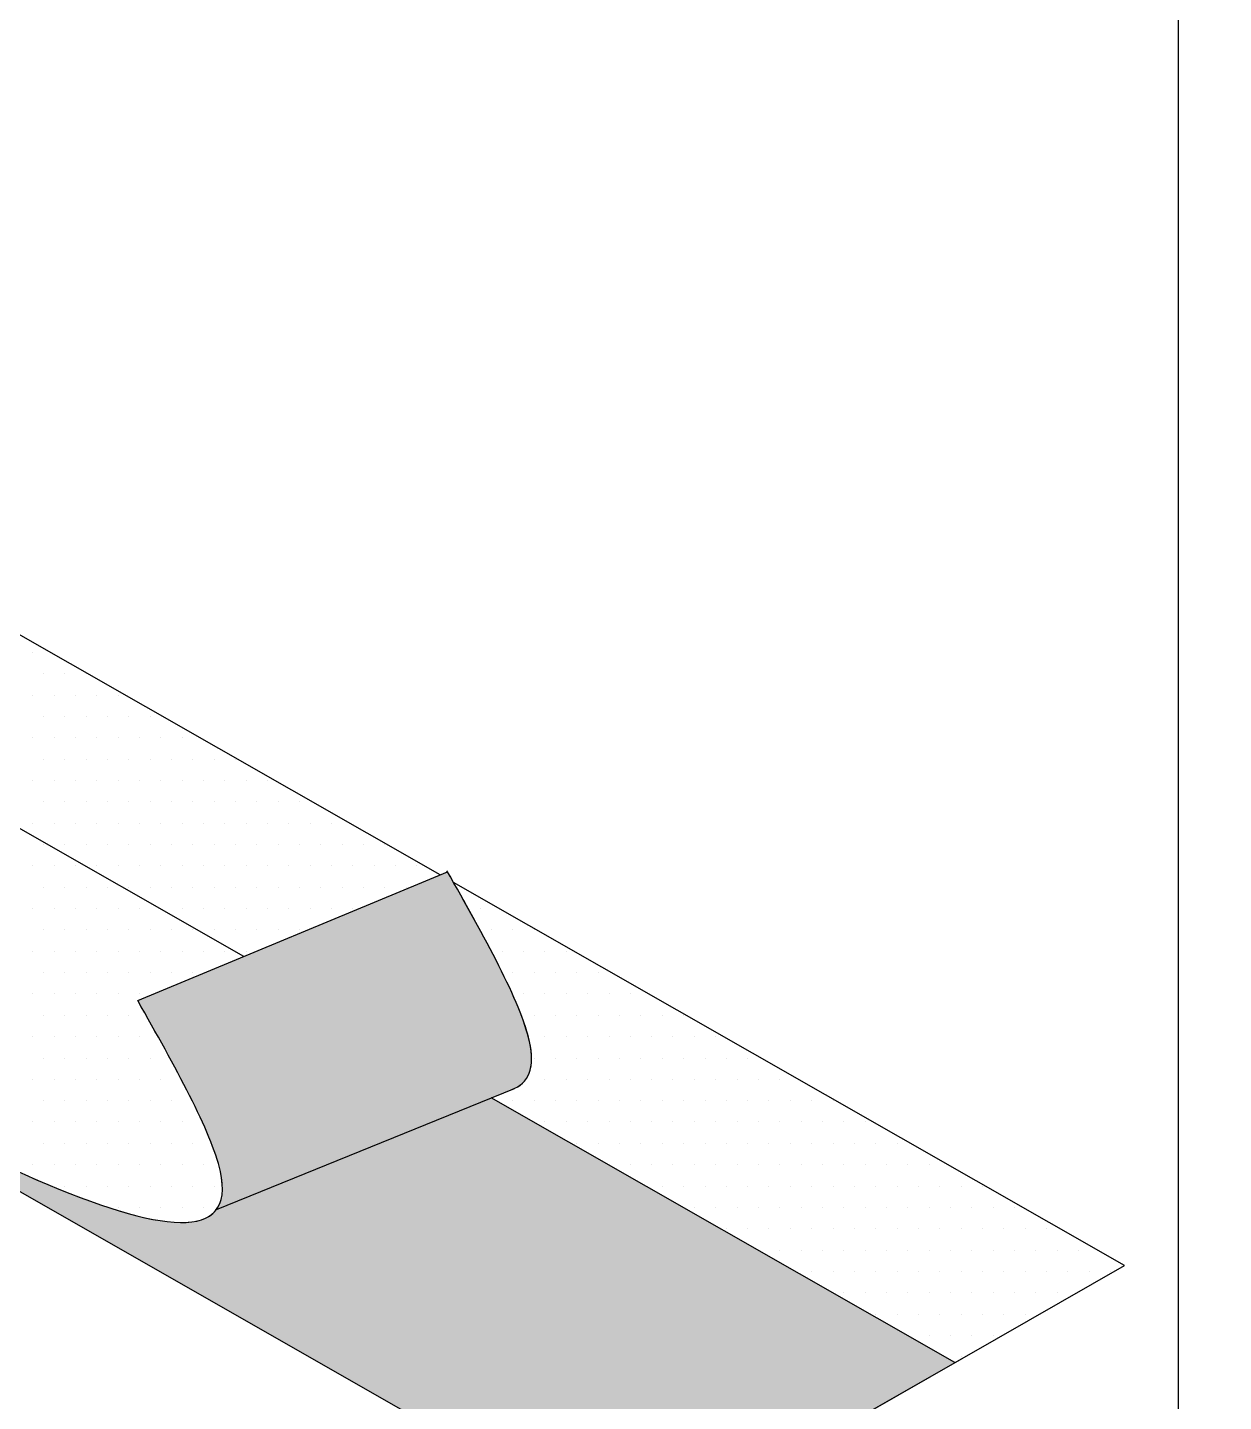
# Model space of a CAD drawing. Header units: inches. Extents: x -26 to 76, y -16 to 22.
# Drawn here: x 1.279 to 2.331, y 10.006 to 11.213 of the extents above; entities that cross this region are included whole.
import ezdxf

# ---------------------------------------------------------------- set-up
doc = ezdxf.new("R2010")
doc.units = ezdxf.units.IN
doc.header["$MEASUREMENT"] = 0
for name, color, linetype, lineweight in [('.ATI-HATCH', 7, 'Continuous', 0), ('G-ANNO-TTLB', 7, 'Continuous', 0), ('TYVEK', 7, 'Continuous', 0)]:
    doc.layers.add(name, color=color, linetype=linetype, lineweight=lineweight)

# ---------------------------------------------------------------- blocks, each defined once
blk = doc.blocks.new('Block_338')
at = {"layer": '.ATI-HATCH'}
for points, knots in [([(0.3765, 11.1915), (0.3765, 11.1915), (0.227, 11.1065), (0.227, 11.1065), (0.227, 11.1065), (1.4696, 10.3969), (1.4696, 10.3969), (1.4696, 10.3969), (1.6422, 10.4687), (1.6422, 10.4687), (1.6422, 10.4687), (0.3765, 11.1915), (0.3765, 11.1915)], [0, 0, 0, 0, 1, 1, 1, 2, 2, 2, 3, 3, 3, 4, 4, 4, 4]), ([(0.227, 11.1065), (0.227, 11.1065), (0.0649, 11.0142), (0.0649, 11.0142), (0.0649, 11.0142), (-0.0518, 10.9467), (-0.0518, 10.9467), (-0.0518, 10.9467), (0.8818, 10.4136), (0.8818, 10.4136), (1.1439, 10.2671), (1.406, 10.1205), (1.4456, 10.1748), (1.4509, 10.1821), (1.4522, 10.193), (1.449, 10.2081), (1.4413, 10.2432), (1.4089, 10.3007), (1.3764, 10.3582), (1.3764, 10.3582), (1.4696, 10.3969), (1.4696, 10.3969), (1.4696, 10.3969), (0.227, 11.1065), (0.227, 11.1065)], [0, 0, 0, 0, 1, 1, 1, 2, 2, 2, 3, 3, 3, 4, 4, 4, 5, 5, 5, 6, 6, 6, 7, 7, 7, 8, 8, 8, 8]), ([(1.654, 10.462), (1.6845, 10.408), (1.7136, 10.3552), (1.7207, 10.3222), (1.7255, 10.3001), (1.7205, 10.2869), (1.7074, 10.281), (1.7067, 10.2807), (1.706, 10.2804), (1.7052, 10.2801), (1.7052, 10.2801), (1.6871, 10.2727), (1.6871, 10.2727), (1.6871, 10.2727), (2.0945, 10.0401), (2.0945, 10.0401), (2.0945, 10.0401), (2.2437, 10.1253), (2.2437, 10.1253), (2.2437, 10.1253), (1.654, 10.462), (1.654, 10.462)], [0, 0, 0, 0, 1, 1, 1, 2, 2, 2, 3, 3, 3, 4, 4, 4, 5, 5, 5, 6, 6, 6, 7, 7, 7, 7])]:
    blk.add_open_spline(points, degree=3, knots=knots, dxfattribs=at)
at = {"layer": '.ATI-HATCH', "color": 8, "lineweight": 0, "true_color": 0x808080}
for points in [[(1.2842, 10.6642), (1.2842, 10.6642), (1.2842, 10.6642), (1.2842, 10.6642)], [(1.2935, 10.6454), (1.2935, 10.6454), (1.2935, 10.6454), (1.2935, 10.6454)], [(1.3123, 10.6454), (1.3123, 10.6454), (1.3123, 10.6454), (1.3123, 10.6454)], [(1.3311, 10.6454), (1.3311, 10.6454), (1.3311, 10.6454), (1.3311, 10.6454)], [(1.2842, 10.6267), (1.2842, 10.6267), (1.2842, 10.6267), (1.2842, 10.6267)], [(1.3029, 10.6267), (1.3029, 10.6267), (1.3029, 10.6267), (1.3029, 10.6267)], [(1.3217, 10.6267), (1.3217, 10.6267), (1.3217, 10.6267), (1.3217, 10.6267)], [(1.3404, 10.6267), (1.3404, 10.6267), (1.3404, 10.6267), (1.3404, 10.6267)], [(1.3592, 10.6267), (1.3592, 10.6267), (1.3592, 10.6267), (1.3592, 10.6267)], [(1.2935, 10.6079), (1.2935, 10.6079), (1.2935, 10.6079), (1.2935, 10.6079)], [(1.3123, 10.6079), (1.3123, 10.6079), (1.3123, 10.6079), (1.3123, 10.6079)], [(1.3311, 10.6079), (1.3311, 10.6079), (1.3311, 10.6079), (1.3311, 10.6079)], [(1.3498, 10.6079), (1.3498, 10.6079), (1.3498, 10.6079), (1.3498, 10.6079)], [(1.3686, 10.6079), (1.3686, 10.6079), (1.3686, 10.6079), (1.3686, 10.6079)], [(1.3873, 10.6079), (1.3873, 10.6079), (1.3873, 10.6079), (1.3873, 10.6079)], [(1.2842, 10.5892), (1.2842, 10.5892), (1.2842, 10.5892), (1.2842, 10.5892)], [(1.3029, 10.5892), (1.3029, 10.5892), (1.3029, 10.5892), (1.3029, 10.5892)], [(1.3217, 10.5892), (1.3217, 10.5892), (1.3217, 10.5892), (1.3217, 10.5892)], [(1.3404, 10.5892), (1.3404, 10.5892), (1.3404, 10.5892), (1.3404, 10.5892)], [(1.3592, 10.5892), (1.3592, 10.5892), (1.3592, 10.5892), (1.3592, 10.5892)], [(1.3779, 10.5892), (1.3779, 10.5892), (1.3779, 10.5892), (1.3779, 10.5892)], [(1.3967, 10.5892), (1.3967, 10.5892), (1.3967, 10.5892), (1.3967, 10.5892)], [(1.4155, 10.5892), (1.4155, 10.5892), (1.4155, 10.5892), (1.4155, 10.5892)], [(1.2935, 10.5704), (1.2935, 10.5704), (1.2935, 10.5704), (1.2935, 10.5704)], [(1.3123, 10.5704), (1.3123, 10.5704), (1.3123, 10.5704), (1.3123, 10.5704)], [(1.3311, 10.5704), (1.3311, 10.5704), (1.3311, 10.5704), (1.3311, 10.5704)], [(1.3498, 10.5704), (1.3498, 10.5704), (1.3498, 10.5704), (1.3498, 10.5704)], [(1.3686, 10.5704), (1.3686, 10.5704), (1.3686, 10.5704), (1.3686, 10.5704)], [(1.3873, 10.5704), (1.3873, 10.5704), (1.3873, 10.5704), (1.3873, 10.5704)], [(1.4061, 10.5704), (1.4061, 10.5704), (1.4061, 10.5704), (1.4061, 10.5704)], [(1.4248, 10.5704), (1.4248, 10.5704), (1.4248, 10.5704), (1.4248, 10.5704)], [(1.4436, 10.5704), (1.4436, 10.5704), (1.4436, 10.5704), (1.4436, 10.5704)], [(1.4623, 10.5704), (1.4623, 10.5704), (1.4623, 10.5704), (1.4623, 10.5704)], [(1.2842, 10.5517), (1.2842, 10.5517), (1.2842, 10.5517), (1.2842, 10.5517)], [(1.3029, 10.5517), (1.3029, 10.5517), (1.3029, 10.5517), (1.3029, 10.5517)], [(1.3217, 10.5517), (1.3217, 10.5517), (1.3217, 10.5517), (1.3217, 10.5517)], [(1.3404, 10.5517), (1.3404, 10.5517), (1.3404, 10.5517), (1.3404, 10.5517)], [(1.3592, 10.5517), (1.3592, 10.5517), (1.3592, 10.5517), (1.3592, 10.5517)], [(1.3779, 10.5517), (1.3779, 10.5517), (1.3779, 10.5517), (1.3779, 10.5517)], [(1.3967, 10.5517), (1.3967, 10.5517), (1.3967, 10.5517), (1.3967, 10.5517)], [(1.4155, 10.5517), (1.4155, 10.5517), (1.4155, 10.5517), (1.4155, 10.5517)], [(1.4342, 10.5517), (1.4342, 10.5517), (1.4342, 10.5517), (1.4342, 10.5517)], [(1.453, 10.5517), (1.453, 10.5517), (1.453, 10.5517), (1.453, 10.5517)], [(1.4717, 10.5517), (1.4717, 10.5517), (1.4717, 10.5517), (1.4717, 10.5517)], [(1.4905, 10.5517), (1.4905, 10.5517), (1.4905, 10.5517), (1.4905, 10.5517)], [(1.2935, 10.5329), (1.2935, 10.5329), (1.2935, 10.5329), (1.2935, 10.5329)], [(1.3123, 10.5329), (1.3123, 10.5329), (1.3123, 10.5329), (1.3123, 10.5329)], [(1.3311, 10.5329), (1.3311, 10.5329), (1.3311, 10.5329), (1.3311, 10.5329)], [(1.3498, 10.5329), (1.3498, 10.5329), (1.3498, 10.5329), (1.3498, 10.5329)], [(1.3686, 10.5329), (1.3686, 10.5329), (1.3686, 10.5329), (1.3686, 10.5329)], [(1.3873, 10.5329), (1.3873, 10.5329), (1.3873, 10.5329), (1.3873, 10.5329)], [(1.4061, 10.5329), (1.4061, 10.5329), (1.4061, 10.5329), (1.4061, 10.5329)], [(1.4248, 10.5329), (1.4248, 10.5329), (1.4248, 10.5329), (1.4248, 10.5329)], [(1.4436, 10.5329), (1.4436, 10.5329), (1.4436, 10.5329), (1.4436, 10.5329)], [(1.4623, 10.5329), (1.4623, 10.5329), (1.4623, 10.5329), (1.4623, 10.5329)], [(1.4811, 10.5329), (1.4811, 10.5329), (1.4811, 10.5329), (1.4811, 10.5329)], [(1.4999, 10.5329), (1.4999, 10.5329), (1.4999, 10.5329), (1.4999, 10.5329)], [(1.5186, 10.5329), (1.5186, 10.5329), (1.5186, 10.5329), (1.5186, 10.5329)], [(1.2842, 10.5142), (1.2842, 10.5142), (1.2842, 10.5142), (1.2842, 10.5142)], [(1.3029, 10.5142), (1.3029, 10.5142), (1.3029, 10.5142), (1.3029, 10.5142)], [(1.3217, 10.5142), (1.3217, 10.5142), (1.3217, 10.5142), (1.3217, 10.5142)], [(1.3404, 10.5142), (1.3404, 10.5142), (1.3404, 10.5142), (1.3404, 10.5142)], [(1.3592, 10.5142), (1.3592, 10.5142), (1.3592, 10.5142), (1.3592, 10.5142)], [(1.3779, 10.5142), (1.3779, 10.5142), (1.3779, 10.5142), (1.3779, 10.5142)], [(1.3967, 10.5142), (1.3967, 10.5142), (1.3967, 10.5142), (1.3967, 10.5142)], [(1.4155, 10.5142), (1.4155, 10.5142), (1.4155, 10.5142), (1.4155, 10.5142)], [(1.4342, 10.5142), (1.4342, 10.5142), (1.4342, 10.5142), (1.4342, 10.5142)], [(1.453, 10.5142), (1.453, 10.5142), (1.453, 10.5142), (1.453, 10.5142)], [(1.4717, 10.5142), (1.4717, 10.5142), (1.4717, 10.5142), (1.4717, 10.5142)], [(1.4905, 10.5142), (1.4905, 10.5142), (1.4905, 10.5142), (1.4905, 10.5142)], [(1.5092, 10.5142), (1.5092, 10.5142), (1.5092, 10.5142), (1.5092, 10.5142)], [(1.528, 10.5142), (1.528, 10.5142), (1.528, 10.5142), (1.528, 10.5142)], [(1.5467, 10.5142), (1.5467, 10.5142), (1.5467, 10.5142), (1.5467, 10.5142)], [(1.2935, 10.4954), (1.2935, 10.4954), (1.2935, 10.4954), (1.2935, 10.4954)], [(1.3123, 10.4954), (1.3123, 10.4954), (1.3123, 10.4954), (1.3123, 10.4954)], [(1.3311, 10.4954), (1.3311, 10.4954), (1.3311, 10.4954), (1.3311, 10.4954)], [(1.3498, 10.4954), (1.3498, 10.4954), (1.3498, 10.4954), (1.3498, 10.4954)], [(1.3686, 10.4954), (1.3686, 10.4954), (1.3686, 10.4954), (1.3686, 10.4954)], [(1.3873, 10.4954), (1.3873, 10.4954), (1.3873, 10.4954), (1.3873, 10.4954)], [(1.4061, 10.4954), (1.4061, 10.4954), (1.4061, 10.4954), (1.4061, 10.4954)], [(1.4248, 10.4954), (1.4248, 10.4954), (1.4248, 10.4954), (1.4248, 10.4954)], [(1.4436, 10.4954), (1.4436, 10.4954), (1.4436, 10.4954), (1.4436, 10.4954)], [(1.4623, 10.4954), (1.4623, 10.4954), (1.4623, 10.4954), (1.4623, 10.4954)], [(1.4811, 10.4954), (1.4811, 10.4954), (1.4811, 10.4954), (1.4811, 10.4954)], [(1.4999, 10.4954), (1.4999, 10.4954), (1.4999, 10.4954), (1.4999, 10.4954)], [(1.5186, 10.4954), (1.5186, 10.4954), (1.5186, 10.4954), (1.5186, 10.4954)], [(1.5374, 10.4954), (1.5374, 10.4954), (1.5374, 10.4954), (1.5374, 10.4954)], [(1.5561, 10.4954), (1.5561, 10.4954), (1.5561, 10.4954), (1.5561, 10.4954)], [(1.5749, 10.4954), (1.5749, 10.4954), (1.5749, 10.4954), (1.5749, 10.4954)], [(1.5936, 10.4954), (1.5936, 10.4954), (1.5936, 10.4954), (1.5936, 10.4954)], [(1.2842, 10.4766), (1.2842, 10.4766), (1.2842, 10.4766), (1.2842, 10.4766)], [(1.3029, 10.4766), (1.3029, 10.4766), (1.3029, 10.4766), (1.3029, 10.4766)], [(1.3217, 10.4766), (1.3217, 10.4766), (1.3217, 10.4766), (1.3217, 10.4766)], [(1.3404, 10.4766), (1.3404, 10.4766), (1.3404, 10.4766), (1.3404, 10.4766)], [(1.3592, 10.4766), (1.3592, 10.4766), (1.3592, 10.4766), (1.3592, 10.4766)], [(1.3779, 10.4766), (1.3779, 10.4766), (1.3779, 10.4766), (1.3779, 10.4766)], [(1.3967, 10.4766), (1.3967, 10.4766), (1.3967, 10.4766), (1.3967, 10.4766)], [(1.4155, 10.4766), (1.4155, 10.4766), (1.4155, 10.4766), (1.4155, 10.4766)], [(1.4342, 10.4766), (1.4342, 10.4766), (1.4342, 10.4766), (1.4342, 10.4766)], [(1.453, 10.4766), (1.453, 10.4766), (1.453, 10.4766), (1.453, 10.4766)], [(1.4717, 10.4766), (1.4717, 10.4766), (1.4717, 10.4766), (1.4717, 10.4766)], [(1.4905, 10.4766), (1.4905, 10.4766), (1.4905, 10.4766), (1.4905, 10.4766)], [(1.5092, 10.4766), (1.5092, 10.4766), (1.5092, 10.4766), (1.5092, 10.4766)], [(1.528, 10.4766), (1.528, 10.4766), (1.528, 10.4766), (1.528, 10.4766)], [(1.5467, 10.4766), (1.5467, 10.4766), (1.5467, 10.4766), (1.5467, 10.4766)], [(1.5655, 10.4766), (1.5655, 10.4766), (1.5655, 10.4766), (1.5655, 10.4766)], [(1.5843, 10.4766), (1.5843, 10.4766), (1.5843, 10.4766), (1.5843, 10.4766)], [(1.603, 10.4766), (1.603, 10.4766), (1.603, 10.4766), (1.603, 10.4766)], [(1.6218, 10.4766), (1.6218, 10.4766), (1.6218, 10.4766), (1.6218, 10.4766)], [(1.2935, 10.4579), (1.2935, 10.4579), (1.2935, 10.4579), (1.2935, 10.4579)], [(1.3123, 10.4579), (1.3123, 10.4579), (1.3123, 10.4579), (1.3123, 10.4579)], [(1.3311, 10.4579), (1.3311, 10.4579), (1.3311, 10.4579), (1.3311, 10.4579)], [(1.3498, 10.4579), (1.3498, 10.4579), (1.3498, 10.4579), (1.3498, 10.4579)], [(1.3686, 10.4579), (1.3686, 10.4579), (1.3686, 10.4579), (1.3686, 10.4579)], [(1.3873, 10.4579), (1.3873, 10.4579), (1.3873, 10.4579), (1.3873, 10.4579)], [(1.4061, 10.4579), (1.4061, 10.4579), (1.4061, 10.4579), (1.4061, 10.4579)], [(1.4248, 10.4579), (1.4248, 10.4579), (1.4248, 10.4579), (1.4248, 10.4579)], [(1.4436, 10.4579), (1.4436, 10.4579), (1.4436, 10.4579), (1.4436, 10.4579)], [(1.4623, 10.4579), (1.4623, 10.4579), (1.4623, 10.4579), (1.4623, 10.4579)], [(1.4811, 10.4579), (1.4811, 10.4579), (1.4811, 10.4579), (1.4811, 10.4579)], [(1.4999, 10.4579), (1.4999, 10.4579), (1.4999, 10.4579), (1.4999, 10.4579)], [(1.5186, 10.4579), (1.5186, 10.4579), (1.5186, 10.4579), (1.5186, 10.4579)], [(1.5374, 10.4579), (1.5374, 10.4579), (1.5374, 10.4579), (1.5374, 10.4579)], [(1.5561, 10.4579), (1.5561, 10.4579), (1.5561, 10.4579), (1.5561, 10.4579)], [(1.5749, 10.4579), (1.5749, 10.4579), (1.5749, 10.4579), (1.5749, 10.4579)], [(1.5936, 10.4579), (1.5936, 10.4579), (1.5936, 10.4579), (1.5936, 10.4579)], [(1.6124, 10.4579), (1.6124, 10.4579), (1.6124, 10.4579), (1.6124, 10.4579)], [(1.2842, 10.4391), (1.2842, 10.4391), (1.2842, 10.4391), (1.2842, 10.4391)], [(1.3029, 10.4391), (1.3029, 10.4391), (1.3029, 10.4391), (1.3029, 10.4391)], [(1.3217, 10.4391), (1.3217, 10.4391), (1.3217, 10.4391), (1.3217, 10.4391)], [(1.3404, 10.4391), (1.3404, 10.4391), (1.3404, 10.4391), (1.3404, 10.4391)], [(1.3592, 10.4391), (1.3592, 10.4391), (1.3592, 10.4391), (1.3592, 10.4391)], [(1.3779, 10.4391), (1.3779, 10.4391), (1.3779, 10.4391), (1.3779, 10.4391)], [(1.3967, 10.4391), (1.3967, 10.4391), (1.3967, 10.4391), (1.3967, 10.4391)], [(1.4155, 10.4391), (1.4155, 10.4391), (1.4155, 10.4391), (1.4155, 10.4391)], [(1.4342, 10.4391), (1.4342, 10.4391), (1.4342, 10.4391), (1.4342, 10.4391)], [(1.453, 10.4391), (1.453, 10.4391), (1.453, 10.4391), (1.453, 10.4391)], [(1.4717, 10.4391), (1.4717, 10.4391), (1.4717, 10.4391), (1.4717, 10.4391)], [(1.4905, 10.4391), (1.4905, 10.4391), (1.4905, 10.4391), (1.4905, 10.4391)], [(1.5092, 10.4391), (1.5092, 10.4391), (1.5092, 10.4391), (1.5092, 10.4391)], [(1.528, 10.4391), (1.528, 10.4391), (1.528, 10.4391), (1.528, 10.4391)], [(1.5467, 10.4391), (1.5467, 10.4391), (1.5467, 10.4391), (1.5467, 10.4391)], [(1.5655, 10.4391), (1.5655, 10.4391), (1.5655, 10.4391), (1.5655, 10.4391)], [(1.678, 10.4391), (1.678, 10.4391), (1.678, 10.4391), (1.678, 10.4391)], [(1.2935, 10.4204), (1.2935, 10.4204), (1.2935, 10.4204), (1.2935, 10.4204)], [(1.3123, 10.4204), (1.3123, 10.4204), (1.3123, 10.4204), (1.3123, 10.4204)], [(1.3311, 10.4204), (1.3311, 10.4204), (1.3311, 10.4204), (1.3311, 10.4204)], [(1.3498, 10.4204), (1.3498, 10.4204), (1.3498, 10.4204), (1.3498, 10.4204)], [(1.3686, 10.4204), (1.3686, 10.4204), (1.3686, 10.4204), (1.3686, 10.4204)], [(1.3873, 10.4204), (1.3873, 10.4204), (1.3873, 10.4204), (1.3873, 10.4204)], [(1.4061, 10.4204), (1.4061, 10.4204), (1.4061, 10.4204), (1.4061, 10.4204)], [(1.4248, 10.4204), (1.4248, 10.4204), (1.4248, 10.4204), (1.4248, 10.4204)], [(1.4436, 10.4204), (1.4436, 10.4204), (1.4436, 10.4204), (1.4436, 10.4204)], [(1.4623, 10.4204), (1.4623, 10.4204), (1.4623, 10.4204), (1.4623, 10.4204)], [(1.4811, 10.4204), (1.4811, 10.4204), (1.4811, 10.4204), (1.4811, 10.4204)], [(1.4999, 10.4204), (1.4999, 10.4204), (1.4999, 10.4204), (1.4999, 10.4204)], [(1.5186, 10.4204), (1.5186, 10.4204), (1.5186, 10.4204), (1.5186, 10.4204)], [(1.6874, 10.4204), (1.6874, 10.4204), (1.6874, 10.4204), (1.6874, 10.4204)], [(1.7062, 10.4204), (1.7062, 10.4204), (1.7062, 10.4204), (1.7062, 10.4204)], [(1.7249, 10.4204), (1.7249, 10.4204), (1.7249, 10.4204), (1.7249, 10.4204)], [(1.2842, 10.4016), (1.2842, 10.4016), (1.2842, 10.4016), (1.2842, 10.4016)], [(1.3029, 10.4016), (1.3029, 10.4016), (1.3029, 10.4016), (1.3029, 10.4016)], [(1.3217, 10.4016), (1.3217, 10.4016), (1.3217, 10.4016), (1.3217, 10.4016)], [(1.3404, 10.4016), (1.3404, 10.4016), (1.3404, 10.4016), (1.3404, 10.4016)], [(1.3592, 10.4016), (1.3592, 10.4016), (1.3592, 10.4016), (1.3592, 10.4016)], [(1.3779, 10.4016), (1.3779, 10.4016), (1.3779, 10.4016), (1.3779, 10.4016)], [(1.3967, 10.4016), (1.3967, 10.4016), (1.3967, 10.4016), (1.3967, 10.4016)], [(1.4155, 10.4016), (1.4155, 10.4016), (1.4155, 10.4016), (1.4155, 10.4016)], [(1.4342, 10.4016), (1.4342, 10.4016), (1.4342, 10.4016), (1.4342, 10.4016)], [(1.453, 10.4016), (1.453, 10.4016), (1.453, 10.4016), (1.453, 10.4016)], [(1.4717, 10.4016), (1.4717, 10.4016), (1.4717, 10.4016), (1.4717, 10.4016)], [(1.6968, 10.4016), (1.6968, 10.4016), (1.6968, 10.4016), (1.6968, 10.4016)], [(1.7155, 10.4016), (1.7155, 10.4016), (1.7155, 10.4016), (1.7155, 10.4016)], [(1.7343, 10.4016), (1.7343, 10.4016), (1.7343, 10.4016), (1.7343, 10.4016)], [(1.7531, 10.4016), (1.7531, 10.4016), (1.7531, 10.4016), (1.7531, 10.4016)], [(1.2935, 10.3829), (1.2935, 10.3829), (1.2935, 10.3829), (1.2935, 10.3829)], [(1.3123, 10.3829), (1.3123, 10.3829), (1.3123, 10.3829), (1.3123, 10.3829)], [(1.3311, 10.3829), (1.3311, 10.3829), (1.3311, 10.3829), (1.3311, 10.3829)], [(1.3498, 10.3829), (1.3498, 10.3829), (1.3498, 10.3829), (1.3498, 10.3829)], [(1.3686, 10.3829), (1.3686, 10.3829), (1.3686, 10.3829), (1.3686, 10.3829)], [(1.3873, 10.3829), (1.3873, 10.3829), (1.3873, 10.3829), (1.3873, 10.3829)], [(1.4061, 10.3829), (1.4061, 10.3829), (1.4061, 10.3829), (1.4061, 10.3829)], [(1.4248, 10.3829), (1.4248, 10.3829), (1.4248, 10.3829), (1.4248, 10.3829)], [(1.7062, 10.3829), (1.7062, 10.3829), (1.7062, 10.3829), (1.7062, 10.3829)], [(1.7249, 10.3829), (1.7249, 10.3829), (1.7249, 10.3829), (1.7249, 10.3829)], [(1.7437, 10.3829), (1.7437, 10.3829), (1.7437, 10.3829), (1.7437, 10.3829)], [(1.7624, 10.3829), (1.7624, 10.3829), (1.7624, 10.3829), (1.7624, 10.3829)], [(1.7812, 10.3829), (1.7812, 10.3829), (1.7812, 10.3829), (1.7812, 10.3829)], [(1.2842, 10.3641), (1.2842, 10.3641), (1.2842, 10.3641), (1.2842, 10.3641)], [(1.3029, 10.3641), (1.3029, 10.3641), (1.3029, 10.3641), (1.3029, 10.3641)], [(1.3217, 10.3641), (1.3217, 10.3641), (1.3217, 10.3641), (1.3217, 10.3641)], [(1.3404, 10.3641), (1.3404, 10.3641), (1.3404, 10.3641), (1.3404, 10.3641)], [(1.3592, 10.3641), (1.3592, 10.3641), (1.3592, 10.3641), (1.3592, 10.3641)], [(1.3779, 10.3641), (1.3779, 10.3641), (1.3779, 10.3641), (1.3779, 10.3641)], [(1.7155, 10.3641), (1.7155, 10.3641), (1.7155, 10.3641), (1.7155, 10.3641)], [(1.7343, 10.3641), (1.7343, 10.3641), (1.7343, 10.3641), (1.7343, 10.3641)], [(1.7531, 10.3641), (1.7531, 10.3641), (1.7531, 10.3641), (1.7531, 10.3641)], [(1.7718, 10.3641), (1.7718, 10.3641), (1.7718, 10.3641), (1.7718, 10.3641)], [(1.7906, 10.3641), (1.7906, 10.3641), (1.7906, 10.3641), (1.7906, 10.3641)], [(1.8093, 10.3641), (1.8093, 10.3641), (1.8093, 10.3641), (1.8093, 10.3641)], [(1.2935, 10.3453), (1.2935, 10.3453), (1.2935, 10.3453), (1.2935, 10.3453)], [(1.3123, 10.3453), (1.3123, 10.3453), (1.3123, 10.3453), (1.3123, 10.3453)], [(1.3311, 10.3453), (1.3311, 10.3453), (1.3311, 10.3453), (1.3311, 10.3453)], [(1.3498, 10.3453), (1.3498, 10.3453), (1.3498, 10.3453), (1.3498, 10.3453)], [(1.3686, 10.3453), (1.3686, 10.3453), (1.3686, 10.3453), (1.3686, 10.3453)], [(1.7249, 10.3453), (1.7249, 10.3453), (1.7249, 10.3453), (1.7249, 10.3453)], [(1.7437, 10.3453), (1.7437, 10.3453), (1.7437, 10.3453), (1.7437, 10.3453)], [(1.7624, 10.3453), (1.7624, 10.3453), (1.7624, 10.3453), (1.7624, 10.3453)], [(1.7812, 10.3453), (1.7812, 10.3453), (1.7812, 10.3453), (1.7812, 10.3453)], [(1.7999, 10.3453), (1.7999, 10.3453), (1.7999, 10.3453), (1.7999, 10.3453)], [(1.8187, 10.3453), (1.8187, 10.3453), (1.8187, 10.3453), (1.8187, 10.3453)], [(1.8375, 10.3453), (1.8375, 10.3453), (1.8375, 10.3453), (1.8375, 10.3453)], [(1.8562, 10.3453), (1.8562, 10.3453), (1.8562, 10.3453), (1.8562, 10.3453)], [(1.2842, 10.3266), (1.2842, 10.3266), (1.2842, 10.3266), (1.2842, 10.3266)], [(1.3029, 10.3266), (1.3029, 10.3266), (1.3029, 10.3266), (1.3029, 10.3266)], [(1.3217, 10.3266), (1.3217, 10.3266), (1.3217, 10.3266), (1.3217, 10.3266)], [(1.3404, 10.3266), (1.3404, 10.3266), (1.3404, 10.3266), (1.3404, 10.3266)], [(1.3592, 10.3266), (1.3592, 10.3266), (1.3592, 10.3266), (1.3592, 10.3266)], [(1.3779, 10.3266), (1.3779, 10.3266), (1.3779, 10.3266), (1.3779, 10.3266)], [(1.7343, 10.3266), (1.7343, 10.3266), (1.7343, 10.3266), (1.7343, 10.3266)], [(1.7531, 10.3266), (1.7531, 10.3266), (1.7531, 10.3266), (1.7531, 10.3266)], [(1.7718, 10.3266), (1.7718, 10.3266), (1.7718, 10.3266), (1.7718, 10.3266)], [(1.7906, 10.3266), (1.7906, 10.3266), (1.7906, 10.3266), (1.7906, 10.3266)], [(1.8093, 10.3266), (1.8093, 10.3266), (1.8093, 10.3266), (1.8093, 10.3266)], [(1.8281, 10.3266), (1.8281, 10.3266), (1.8281, 10.3266), (1.8281, 10.3266)], [(1.8468, 10.3266), (1.8468, 10.3266), (1.8468, 10.3266), (1.8468, 10.3266)], [(1.8656, 10.3266), (1.8656, 10.3266), (1.8656, 10.3266), (1.8656, 10.3266)], [(1.8843, 10.3266), (1.8843, 10.3266), (1.8843, 10.3266), (1.8843, 10.3266)], [(1.2935, 10.3078), (1.2935, 10.3078), (1.2935, 10.3078), (1.2935, 10.3078)], [(1.3123, 10.3078), (1.3123, 10.3078), (1.3123, 10.3078), (1.3123, 10.3078)], [(1.3311, 10.3078), (1.3311, 10.3078), (1.3311, 10.3078), (1.3311, 10.3078)], [(1.3498, 10.3078), (1.3498, 10.3078), (1.3498, 10.3078), (1.3498, 10.3078)], [(1.3686, 10.3078), (1.3686, 10.3078), (1.3686, 10.3078), (1.3686, 10.3078)], [(1.3873, 10.3078), (1.3873, 10.3078), (1.3873, 10.3078), (1.3873, 10.3078)], [(1.7249, 10.3078), (1.7249, 10.3078), (1.7249, 10.3078), (1.7249, 10.3078)], [(1.7437, 10.3078), (1.7437, 10.3078), (1.7437, 10.3078), (1.7437, 10.3078)], [(1.7624, 10.3078), (1.7624, 10.3078), (1.7624, 10.3078), (1.7624, 10.3078)], [(1.7812, 10.3078), (1.7812, 10.3078), (1.7812, 10.3078), (1.7812, 10.3078)], [(1.7999, 10.3078), (1.7999, 10.3078), (1.7999, 10.3078), (1.7999, 10.3078)], [(1.8187, 10.3078), (1.8187, 10.3078), (1.8187, 10.3078), (1.8187, 10.3078)], [(1.8375, 10.3078), (1.8375, 10.3078), (1.8375, 10.3078), (1.8375, 10.3078)], [(1.8562, 10.3078), (1.8562, 10.3078), (1.8562, 10.3078), (1.8562, 10.3078)], [(1.875, 10.3078), (1.875, 10.3078), (1.875, 10.3078), (1.875, 10.3078)], [(1.8937, 10.3078), (1.8937, 10.3078), (1.8937, 10.3078), (1.8937, 10.3078)], [(1.9125, 10.3078), (1.9125, 10.3078), (1.9125, 10.3078), (1.9125, 10.3078)], [(1.2842, 10.2891), (1.2842, 10.2891), (1.2842, 10.2891), (1.2842, 10.2891)], [(1.3029, 10.2891), (1.3029, 10.2891), (1.3029, 10.2891), (1.3029, 10.2891)], [(1.3217, 10.2891), (1.3217, 10.2891), (1.3217, 10.2891), (1.3217, 10.2891)], [(1.3404, 10.2891), (1.3404, 10.2891), (1.3404, 10.2891), (1.3404, 10.2891)], [(1.3592, 10.2891), (1.3592, 10.2891), (1.3592, 10.2891), (1.3592, 10.2891)], [(1.3779, 10.2891), (1.3779, 10.2891), (1.3779, 10.2891), (1.3779, 10.2891)], [(1.3967, 10.2891), (1.3967, 10.2891), (1.3967, 10.2891), (1.3967, 10.2891)], [(1.7343, 10.2891), (1.7343, 10.2891), (1.7343, 10.2891), (1.7343, 10.2891)], [(1.7531, 10.2891), (1.7531, 10.2891), (1.7531, 10.2891), (1.7531, 10.2891)], [(1.7718, 10.2891), (1.7718, 10.2891), (1.7718, 10.2891), (1.7718, 10.2891)], [(1.7906, 10.2891), (1.7906, 10.2891), (1.7906, 10.2891), (1.7906, 10.2891)], [(1.8093, 10.2891), (1.8093, 10.2891), (1.8093, 10.2891), (1.8093, 10.2891)], [(1.8281, 10.2891), (1.8281, 10.2891), (1.8281, 10.2891), (1.8281, 10.2891)], [(1.8468, 10.2891), (1.8468, 10.2891), (1.8468, 10.2891), (1.8468, 10.2891)], [(1.8656, 10.2891), (1.8656, 10.2891), (1.8656, 10.2891), (1.8656, 10.2891)], [(1.8843, 10.2891), (1.8843, 10.2891), (1.8843, 10.2891), (1.8843, 10.2891)], [(1.9031, 10.2891), (1.9031, 10.2891), (1.9031, 10.2891), (1.9031, 10.2891)], [(1.9219, 10.2891), (1.9219, 10.2891), (1.9219, 10.2891), (1.9219, 10.2891)], [(1.9406, 10.2891), (1.9406, 10.2891), (1.9406, 10.2891), (1.9406, 10.2891)], [(1.2935, 10.2703), (1.2935, 10.2703), (1.2935, 10.2703), (1.2935, 10.2703)], [(1.3123, 10.2703), (1.3123, 10.2703), (1.3123, 10.2703), (1.3123, 10.2703)], [(1.3311, 10.2703), (1.3311, 10.2703), (1.3311, 10.2703), (1.3311, 10.2703)], [(1.3498, 10.2703), (1.3498, 10.2703), (1.3498, 10.2703), (1.3498, 10.2703)], [(1.3686, 10.2703), (1.3686, 10.2703), (1.3686, 10.2703), (1.3686, 10.2703)], [(1.3873, 10.2703), (1.3873, 10.2703), (1.3873, 10.2703), (1.3873, 10.2703)], [(1.4061, 10.2703), (1.4061, 10.2703), (1.4061, 10.2703), (1.4061, 10.2703)], [(1.7062, 10.2703), (1.7062, 10.2703), (1.7062, 10.2703), (1.7062, 10.2703)], [(1.7249, 10.2703), (1.7249, 10.2703), (1.7249, 10.2703), (1.7249, 10.2703)], [(1.7437, 10.2703), (1.7437, 10.2703), (1.7437, 10.2703), (1.7437, 10.2703)], [(1.7624, 10.2703), (1.7624, 10.2703), (1.7624, 10.2703), (1.7624, 10.2703)], [(1.7812, 10.2703), (1.7812, 10.2703), (1.7812, 10.2703), (1.7812, 10.2703)], [(1.7999, 10.2703), (1.7999, 10.2703), (1.7999, 10.2703), (1.7999, 10.2703)], [(1.8187, 10.2703), (1.8187, 10.2703), (1.8187, 10.2703), (1.8187, 10.2703)], [(1.8375, 10.2703), (1.8375, 10.2703), (1.8375, 10.2703), (1.8375, 10.2703)], [(1.8562, 10.2703), (1.8562, 10.2703), (1.8562, 10.2703), (1.8562, 10.2703)], [(1.875, 10.2703), (1.875, 10.2703), (1.875, 10.2703), (1.875, 10.2703)], [(1.8937, 10.2703), (1.8937, 10.2703), (1.8937, 10.2703), (1.8937, 10.2703)], [(1.9125, 10.2703), (1.9125, 10.2703), (1.9125, 10.2703), (1.9125, 10.2703)], [(1.9312, 10.2703), (1.9312, 10.2703), (1.9312, 10.2703), (1.9312, 10.2703)], [(1.95, 10.2703), (1.95, 10.2703), (1.95, 10.2703), (1.95, 10.2703)], [(1.9687, 10.2703), (1.9687, 10.2703), (1.9687, 10.2703), (1.9687, 10.2703)], [(1.9875, 10.2703), (1.9875, 10.2703), (1.9875, 10.2703), (1.9875, 10.2703)], [(1.2842, 10.2516), (1.2842, 10.2516), (1.2842, 10.2516), (1.2842, 10.2516)], [(1.3029, 10.2516), (1.3029, 10.2516), (1.3029, 10.2516), (1.3029, 10.2516)], [(1.3217, 10.2516), (1.3217, 10.2516), (1.3217, 10.2516), (1.3217, 10.2516)], [(1.3404, 10.2516), (1.3404, 10.2516), (1.3404, 10.2516), (1.3404, 10.2516)], [(1.3592, 10.2516), (1.3592, 10.2516), (1.3592, 10.2516), (1.3592, 10.2516)], [(1.3779, 10.2516), (1.3779, 10.2516), (1.3779, 10.2516), (1.3779, 10.2516)], [(1.3967, 10.2516), (1.3967, 10.2516), (1.3967, 10.2516), (1.3967, 10.2516)], [(1.4155, 10.2516), (1.4155, 10.2516), (1.4155, 10.2516), (1.4155, 10.2516)], [(1.7343, 10.2516), (1.7343, 10.2516), (1.7343, 10.2516), (1.7343, 10.2516)], [(1.7531, 10.2516), (1.7531, 10.2516), (1.7531, 10.2516), (1.7531, 10.2516)], [(1.7718, 10.2516), (1.7718, 10.2516), (1.7718, 10.2516), (1.7718, 10.2516)], [(1.7906, 10.2516), (1.7906, 10.2516), (1.7906, 10.2516), (1.7906, 10.2516)], [(1.8093, 10.2516), (1.8093, 10.2516), (1.8093, 10.2516), (1.8093, 10.2516)], [(1.8281, 10.2516), (1.8281, 10.2516), (1.8281, 10.2516), (1.8281, 10.2516)], [(1.8468, 10.2516), (1.8468, 10.2516), (1.8468, 10.2516), (1.8468, 10.2516)], [(1.8656, 10.2516), (1.8656, 10.2516), (1.8656, 10.2516), (1.8656, 10.2516)], [(1.8843, 10.2516), (1.8843, 10.2516), (1.8843, 10.2516), (1.8843, 10.2516)], [(1.9031, 10.2516), (1.9031, 10.2516), (1.9031, 10.2516), (1.9031, 10.2516)], [(1.9219, 10.2516), (1.9219, 10.2516), (1.9219, 10.2516), (1.9219, 10.2516)], [(1.9406, 10.2516), (1.9406, 10.2516), (1.9406, 10.2516), (1.9406, 10.2516)], [(1.9594, 10.2516), (1.9594, 10.2516), (1.9594, 10.2516), (1.9594, 10.2516)], [(1.9781, 10.2516), (1.9781, 10.2516), (1.9781, 10.2516), (1.9781, 10.2516)], [(1.9969, 10.2516), (1.9969, 10.2516), (1.9969, 10.2516), (1.9969, 10.2516)], [(2.0156, 10.2516), (2.0156, 10.2516), (2.0156, 10.2516), (2.0156, 10.2516)], [(1.2935, 10.2328), (1.2935, 10.2328), (1.2935, 10.2328), (1.2935, 10.2328)], [(1.3123, 10.2328), (1.3123, 10.2328), (1.3123, 10.2328), (1.3123, 10.2328)], [(1.3311, 10.2328), (1.3311, 10.2328), (1.3311, 10.2328), (1.3311, 10.2328)], [(1.3498, 10.2328), (1.3498, 10.2328), (1.3498, 10.2328), (1.3498, 10.2328)], [(1.3686, 10.2328), (1.3686, 10.2328), (1.3686, 10.2328), (1.3686, 10.2328)], [(1.3873, 10.2328), (1.3873, 10.2328), (1.3873, 10.2328), (1.3873, 10.2328)], [(1.4061, 10.2328), (1.4061, 10.2328), (1.4061, 10.2328), (1.4061, 10.2328)], [(1.4248, 10.2328), (1.4248, 10.2328), (1.4248, 10.2328), (1.4248, 10.2328)], [(1.7624, 10.2328), (1.7624, 10.2328), (1.7624, 10.2328), (1.7624, 10.2328)], [(1.7812, 10.2328), (1.7812, 10.2328), (1.7812, 10.2328), (1.7812, 10.2328)], [(1.7999, 10.2328), (1.7999, 10.2328), (1.7999, 10.2328), (1.7999, 10.2328)], [(1.8187, 10.2328), (1.8187, 10.2328), (1.8187, 10.2328), (1.8187, 10.2328)], [(1.8375, 10.2328), (1.8375, 10.2328), (1.8375, 10.2328), (1.8375, 10.2328)], [(1.8562, 10.2328), (1.8562, 10.2328), (1.8562, 10.2328), (1.8562, 10.2328)], [(1.875, 10.2328), (1.875, 10.2328), (1.875, 10.2328), (1.875, 10.2328)], [(1.8937, 10.2328), (1.8937, 10.2328), (1.8937, 10.2328), (1.8937, 10.2328)], [(1.9125, 10.2328), (1.9125, 10.2328), (1.9125, 10.2328), (1.9125, 10.2328)], [(1.9312, 10.2328), (1.9312, 10.2328), (1.9312, 10.2328), (1.9312, 10.2328)], [(1.95, 10.2328), (1.95, 10.2328), (1.95, 10.2328), (1.95, 10.2328)], [(1.9687, 10.2328), (1.9687, 10.2328), (1.9687, 10.2328), (1.9687, 10.2328)], [(1.9875, 10.2328), (1.9875, 10.2328), (1.9875, 10.2328), (1.9875, 10.2328)], [(2.0063, 10.2328), (2.0063, 10.2328), (2.0063, 10.2328), (2.0063, 10.2328)], [(2.025, 10.2328), (2.025, 10.2328), (2.025, 10.2328), (2.025, 10.2328)], [(2.0438, 10.2328), (2.0438, 10.2328), (2.0438, 10.2328), (2.0438, 10.2328)], [(1.2842, 10.2141), (1.2842, 10.2141), (1.2842, 10.2141), (1.2842, 10.2141)], [(1.3029, 10.2141), (1.3029, 10.2141), (1.3029, 10.2141), (1.3029, 10.2141)], [(1.3217, 10.2141), (1.3217, 10.2141), (1.3217, 10.2141), (1.3217, 10.2141)], [(1.3404, 10.2141), (1.3404, 10.2141), (1.3404, 10.2141), (1.3404, 10.2141)], [(1.3592, 10.2141), (1.3592, 10.2141), (1.3592, 10.2141), (1.3592, 10.2141)], [(1.3779, 10.2141), (1.3779, 10.2141), (1.3779, 10.2141), (1.3779, 10.2141)], [(1.3967, 10.2141), (1.3967, 10.2141), (1.3967, 10.2141), (1.3967, 10.2141)], [(1.4155, 10.2141), (1.4155, 10.2141), (1.4155, 10.2141), (1.4155, 10.2141)], [(1.4342, 10.2141), (1.4342, 10.2141), (1.4342, 10.2141), (1.4342, 10.2141)], [(1.7906, 10.2141), (1.7906, 10.2141), (1.7906, 10.2141), (1.7906, 10.2141)], [(1.8093, 10.2141), (1.8093, 10.2141), (1.8093, 10.2141), (1.8093, 10.2141)], [(1.8281, 10.2141), (1.8281, 10.2141), (1.8281, 10.2141), (1.8281, 10.2141)], [(1.8468, 10.2141), (1.8468, 10.2141), (1.8468, 10.2141), (1.8468, 10.2141)], [(1.8656, 10.2141), (1.8656, 10.2141), (1.8656, 10.2141), (1.8656, 10.2141)], [(1.8843, 10.2141), (1.8843, 10.2141), (1.8843, 10.2141), (1.8843, 10.2141)], [(1.9031, 10.2141), (1.9031, 10.2141), (1.9031, 10.2141), (1.9031, 10.2141)], [(1.9219, 10.2141), (1.9219, 10.2141), (1.9219, 10.2141), (1.9219, 10.2141)], [(1.9406, 10.2141), (1.9406, 10.2141), (1.9406, 10.2141), (1.9406, 10.2141)], [(1.9594, 10.2141), (1.9594, 10.2141), (1.9594, 10.2141), (1.9594, 10.2141)], [(1.9781, 10.2141), (1.9781, 10.2141), (1.9781, 10.2141), (1.9781, 10.2141)], [(1.9969, 10.2141), (1.9969, 10.2141), (1.9969, 10.2141), (1.9969, 10.2141)], [(2.0156, 10.2141), (2.0156, 10.2141), (2.0156, 10.2141), (2.0156, 10.2141)], [(2.0344, 10.2141), (2.0344, 10.2141), (2.0344, 10.2141), (2.0344, 10.2141)], [(2.0531, 10.2141), (2.0531, 10.2141), (2.0531, 10.2141), (2.0531, 10.2141)], [(2.0719, 10.2141), (2.0719, 10.2141), (2.0719, 10.2141), (2.0719, 10.2141)], [(1.3123, 10.1953), (1.3123, 10.1953), (1.3123, 10.1953), (1.3123, 10.1953)], [(1.3311, 10.1953), (1.3311, 10.1953), (1.3311, 10.1953), (1.3311, 10.1953)], [(1.3498, 10.1953), (1.3498, 10.1953), (1.3498, 10.1953), (1.3498, 10.1953)], [(1.3686, 10.1953), (1.3686, 10.1953), (1.3686, 10.1953), (1.3686, 10.1953)], [(1.3873, 10.1953), (1.3873, 10.1953), (1.3873, 10.1953), (1.3873, 10.1953)], [(1.4061, 10.1953), (1.4061, 10.1953), (1.4061, 10.1953), (1.4061, 10.1953)], [(1.4248, 10.1953), (1.4248, 10.1953), (1.4248, 10.1953), (1.4248, 10.1953)], [(1.4436, 10.1953), (1.4436, 10.1953), (1.4436, 10.1953), (1.4436, 10.1953)], [(1.8375, 10.1953), (1.8375, 10.1953), (1.8375, 10.1953), (1.8375, 10.1953)], [(1.8562, 10.1953), (1.8562, 10.1953), (1.8562, 10.1953), (1.8562, 10.1953)], [(1.875, 10.1953), (1.875, 10.1953), (1.875, 10.1953), (1.875, 10.1953)], [(1.8937, 10.1953), (1.8937, 10.1953), (1.8937, 10.1953), (1.8937, 10.1953)], [(1.9125, 10.1953), (1.9125, 10.1953), (1.9125, 10.1953), (1.9125, 10.1953)], [(1.9312, 10.1953), (1.9312, 10.1953), (1.9312, 10.1953), (1.9312, 10.1953)], [(1.95, 10.1953), (1.95, 10.1953), (1.95, 10.1953), (1.95, 10.1953)], [(1.9687, 10.1953), (1.9687, 10.1953), (1.9687, 10.1953), (1.9687, 10.1953)], [(1.9875, 10.1953), (1.9875, 10.1953), (1.9875, 10.1953), (1.9875, 10.1953)], [(2.0063, 10.1953), (2.0063, 10.1953), (2.0063, 10.1953), (2.0063, 10.1953)], [(2.025, 10.1953), (2.025, 10.1953), (2.025, 10.1953), (2.025, 10.1953)], [(2.0438, 10.1953), (2.0438, 10.1953), (2.0438, 10.1953), (2.0438, 10.1953)], [(2.0625, 10.1953), (2.0625, 10.1953), (2.0625, 10.1953), (2.0625, 10.1953)], [(2.0813, 10.1953), (2.0813, 10.1953), (2.0813, 10.1953), (2.0813, 10.1953)], [(2.1, 10.1953), (2.1, 10.1953), (2.1, 10.1953), (2.1, 10.1953)], [(2.1188, 10.1953), (2.1188, 10.1953), (2.1188, 10.1953), (2.1188, 10.1953)], [(1.3592, 10.1765), (1.3592, 10.1765), (1.3592, 10.1765), (1.3592, 10.1765)], [(1.3779, 10.1765), (1.3779, 10.1765), (1.3779, 10.1765), (1.3779, 10.1765)], [(1.3967, 10.1765), (1.3967, 10.1765), (1.3967, 10.1765), (1.3967, 10.1765)], [(1.4155, 10.1765), (1.4155, 10.1765), (1.4155, 10.1765), (1.4155, 10.1765)], [(1.4342, 10.1765), (1.4342, 10.1765), (1.4342, 10.1765), (1.4342, 10.1765)], [(1.8656, 10.1765), (1.8656, 10.1765), (1.8656, 10.1765), (1.8656, 10.1765)], [(1.8843, 10.1765), (1.8843, 10.1765), (1.8843, 10.1765), (1.8843, 10.1765)], [(1.9031, 10.1765), (1.9031, 10.1765), (1.9031, 10.1765), (1.9031, 10.1765)], [(1.9219, 10.1765), (1.9219, 10.1765), (1.9219, 10.1765), (1.9219, 10.1765)], [(1.9406, 10.1765), (1.9406, 10.1765), (1.9406, 10.1765), (1.9406, 10.1765)], [(1.9594, 10.1765), (1.9594, 10.1765), (1.9594, 10.1765), (1.9594, 10.1765)], [(1.9781, 10.1765), (1.9781, 10.1765), (1.9781, 10.1765), (1.9781, 10.1765)], [(1.9969, 10.1765), (1.9969, 10.1765), (1.9969, 10.1765), (1.9969, 10.1765)], [(2.0156, 10.1765), (2.0156, 10.1765), (2.0156, 10.1765), (2.0156, 10.1765)], [(2.0344, 10.1765), (2.0344, 10.1765), (2.0344, 10.1765), (2.0344, 10.1765)], [(2.0531, 10.1765), (2.0531, 10.1765), (2.0531, 10.1765), (2.0531, 10.1765)], [(2.0719, 10.1765), (2.0719, 10.1765), (2.0719, 10.1765), (2.0719, 10.1765)], [(2.0907, 10.1765), (2.0907, 10.1765), (2.0907, 10.1765), (2.0907, 10.1765)], [(2.1094, 10.1765), (2.1094, 10.1765), (2.1094, 10.1765), (2.1094, 10.1765)], [(2.1282, 10.1765), (2.1282, 10.1765), (2.1282, 10.1765), (2.1282, 10.1765)], [(2.1469, 10.1765), (2.1469, 10.1765), (2.1469, 10.1765), (2.1469, 10.1765)], [(1.8937, 10.1578), (1.8937, 10.1578), (1.8937, 10.1578), (1.8937, 10.1578)], [(1.9125, 10.1578), (1.9125, 10.1578), (1.9125, 10.1578), (1.9125, 10.1578)], [(1.9312, 10.1578), (1.9312, 10.1578), (1.9312, 10.1578), (1.9312, 10.1578)], [(1.95, 10.1578), (1.95, 10.1578), (1.95, 10.1578), (1.95, 10.1578)], [(1.9687, 10.1578), (1.9687, 10.1578), (1.9687, 10.1578), (1.9687, 10.1578)], [(1.9875, 10.1578), (1.9875, 10.1578), (1.9875, 10.1578), (1.9875, 10.1578)], [(2.0063, 10.1578), (2.0063, 10.1578), (2.0063, 10.1578), (2.0063, 10.1578)], [(2.025, 10.1578), (2.025, 10.1578), (2.025, 10.1578), (2.025, 10.1578)], [(2.0438, 10.1578), (2.0438, 10.1578), (2.0438, 10.1578), (2.0438, 10.1578)], [(2.0625, 10.1578), (2.0625, 10.1578), (2.0625, 10.1578), (2.0625, 10.1578)], [(2.0813, 10.1578), (2.0813, 10.1578), (2.0813, 10.1578), (2.0813, 10.1578)], [(2.1, 10.1578), (2.1, 10.1578), (2.1, 10.1578), (2.1, 10.1578)], [(2.1188, 10.1578), (2.1188, 10.1578), (2.1188, 10.1578), (2.1188, 10.1578)], [(2.1375, 10.1578), (2.1375, 10.1578), (2.1375, 10.1578), (2.1375, 10.1578)], [(2.1563, 10.1578), (2.1563, 10.1578), (2.1563, 10.1578), (2.1563, 10.1578)], [(2.1751, 10.1578), (2.1751, 10.1578), (2.1751, 10.1578), (2.1751, 10.1578)], [(1.9219, 10.139), (1.9219, 10.139), (1.9219, 10.139), (1.9219, 10.139)], [(1.9406, 10.139), (1.9406, 10.139), (1.9406, 10.139), (1.9406, 10.139)], [(1.9594, 10.139), (1.9594, 10.139), (1.9594, 10.139), (1.9594, 10.139)], [(1.9781, 10.139), (1.9781, 10.139), (1.9781, 10.139), (1.9781, 10.139)], [(1.9969, 10.139), (1.9969, 10.139), (1.9969, 10.139), (1.9969, 10.139)], [(2.0156, 10.139), (2.0156, 10.139), (2.0156, 10.139), (2.0156, 10.139)], [(2.0344, 10.139), (2.0344, 10.139), (2.0344, 10.139), (2.0344, 10.139)], [(2.0531, 10.139), (2.0531, 10.139), (2.0531, 10.139), (2.0531, 10.139)], [(2.0719, 10.139), (2.0719, 10.139), (2.0719, 10.139), (2.0719, 10.139)], [(2.0907, 10.139), (2.0907, 10.139), (2.0907, 10.139), (2.0907, 10.139)], [(2.1094, 10.139), (2.1094, 10.139), (2.1094, 10.139), (2.1094, 10.139)], [(2.1282, 10.139), (2.1282, 10.139), (2.1282, 10.139), (2.1282, 10.139)], [(2.1469, 10.139), (2.1469, 10.139), (2.1469, 10.139), (2.1469, 10.139)], [(2.1657, 10.139), (2.1657, 10.139), (2.1657, 10.139), (2.1657, 10.139)], [(2.1844, 10.139), (2.1844, 10.139), (2.1844, 10.139), (2.1844, 10.139)], [(2.2032, 10.139), (2.2032, 10.139), (2.2032, 10.139), (2.2032, 10.139)], [(1.9687, 10.1203), (1.9687, 10.1203), (1.9687, 10.1203), (1.9687, 10.1203)], [(1.9875, 10.1203), (1.9875, 10.1203), (1.9875, 10.1203), (1.9875, 10.1203)], [(2.0063, 10.1203), (2.0063, 10.1203), (2.0063, 10.1203), (2.0063, 10.1203)], [(2.025, 10.1203), (2.025, 10.1203), (2.025, 10.1203), (2.025, 10.1203)], [(2.0438, 10.1203), (2.0438, 10.1203), (2.0438, 10.1203), (2.0438, 10.1203)], [(2.0625, 10.1203), (2.0625, 10.1203), (2.0625, 10.1203), (2.0625, 10.1203)], [(2.0813, 10.1203), (2.0813, 10.1203), (2.0813, 10.1203), (2.0813, 10.1203)], [(2.1, 10.1203), (2.1, 10.1203), (2.1, 10.1203), (2.1, 10.1203)], [(2.1188, 10.1203), (2.1188, 10.1203), (2.1188, 10.1203), (2.1188, 10.1203)], [(2.1375, 10.1203), (2.1375, 10.1203), (2.1375, 10.1203), (2.1375, 10.1203)], [(2.1563, 10.1203), (2.1563, 10.1203), (2.1563, 10.1203), (2.1563, 10.1203)], [(2.1751, 10.1203), (2.1751, 10.1203), (2.1751, 10.1203), (2.1751, 10.1203)], [(2.1938, 10.1203), (2.1938, 10.1203), (2.1938, 10.1203), (2.1938, 10.1203)], [(2.2126, 10.1203), (2.2126, 10.1203), (2.2126, 10.1203), (2.2126, 10.1203)], [(2.2313, 10.1203), (2.2313, 10.1203), (2.2313, 10.1203), (2.2313, 10.1203)], [(1.9969, 10.1015), (1.9969, 10.1015), (1.9969, 10.1015), (1.9969, 10.1015)], [(2.0156, 10.1015), (2.0156, 10.1015), (2.0156, 10.1015), (2.0156, 10.1015)], [(2.0344, 10.1015), (2.0344, 10.1015), (2.0344, 10.1015), (2.0344, 10.1015)], [(2.0531, 10.1015), (2.0531, 10.1015), (2.0531, 10.1015), (2.0531, 10.1015)], [(2.0719, 10.1015), (2.0719, 10.1015), (2.0719, 10.1015), (2.0719, 10.1015)], [(2.0907, 10.1015), (2.0907, 10.1015), (2.0907, 10.1015), (2.0907, 10.1015)], [(2.1094, 10.1015), (2.1094, 10.1015), (2.1094, 10.1015), (2.1094, 10.1015)], [(2.1282, 10.1015), (2.1282, 10.1015), (2.1282, 10.1015), (2.1282, 10.1015)], [(2.1469, 10.1015), (2.1469, 10.1015), (2.1469, 10.1015), (2.1469, 10.1015)], [(2.1657, 10.1015), (2.1657, 10.1015), (2.1657, 10.1015), (2.1657, 10.1015)], [(2.1844, 10.1015), (2.1844, 10.1015), (2.1844, 10.1015), (2.1844, 10.1015)], [(2.025, 10.0828), (2.025, 10.0828), (2.025, 10.0828), (2.025, 10.0828)], [(2.0438, 10.0828), (2.0438, 10.0828), (2.0438, 10.0828), (2.0438, 10.0828)], [(2.0625, 10.0828), (2.0625, 10.0828), (2.0625, 10.0828), (2.0625, 10.0828)], [(2.0813, 10.0828), (2.0813, 10.0828), (2.0813, 10.0828), (2.0813, 10.0828)], [(2.1, 10.0828), (2.1, 10.0828), (2.1, 10.0828), (2.1, 10.0828)], [(2.1188, 10.0828), (2.1188, 10.0828), (2.1188, 10.0828), (2.1188, 10.0828)], [(2.1375, 10.0828), (2.1375, 10.0828), (2.1375, 10.0828), (2.1375, 10.0828)], [(2.1563, 10.0828), (2.1563, 10.0828), (2.1563, 10.0828), (2.1563, 10.0828)], [(2.0531, 10.064), (2.0531, 10.064), (2.0531, 10.064), (2.0531, 10.064)], [(2.0719, 10.064), (2.0719, 10.064), (2.0719, 10.064), (2.0719, 10.064)], [(2.0907, 10.064), (2.0907, 10.064), (2.0907, 10.064), (2.0907, 10.064)], [(2.1094, 10.064), (2.1094, 10.064), (2.1094, 10.064), (2.1094, 10.064)], [(2.1282, 10.064), (2.1282, 10.064), (2.1282, 10.064), (2.1282, 10.064)], [(2.1, 10.0453), (2.1, 10.0453), (2.1, 10.0453), (2.1, 10.0453)]]:
    blk.add_open_spline(points, degree=3, dxfattribs=at)

msp = doc.modelspace()

# ---------------------------------------------------------------- hatches: boundary and pattern name
at = {"layer": '.ATI-HATCH', "true_color": 0x808080, "transparency": 33554483}
h = msp.add_hatch(color=8, dxfattribs=at)
edge = h.paths.add_edge_path()
edge.add_spline(control_points=[(1.7074, 10.281), (1.7205, 10.2869), (1.7255, 10.3001), (1.7207, 10.3222), (1.7132, 10.3571), (1.681, 10.4142), (1.6487, 10.4714), (1.6487, 10.4714), (1.3764, 10.3582), (1.3764, 10.3582), (1.4089, 10.3007), (1.4413, 10.2432), (1.449, 10.2081), (1.4522, 10.193), (1.4509, 10.1821), (1.4456, 10.1748), (1.4456, 10.1748), (1.7074, 10.281), (1.7074, 10.281)], knot_values=[0, 0, 0, 0, 1, 1, 1, 2, 2, 2, 3, 3, 3, 4, 4, 4, 5, 5, 5, 6, 6, 6, 6], degree=3, periodic=0)
h = msp.add_hatch(color=8, dxfattribs=at)
edge = h.paths.add_edge_path()
edge.add_spline(control_points=[(1.6871, 10.2727), (1.6871, 10.2727), (1.4457, 10.1748), (1.4457, 10.1748), (1.406, 10.1205), (1.1439, 10.2671), (0.8818, 10.4136), (0.8818, 10.4136), (1.7945, 9.8925), (1.7945, 9.8925), (1.7945, 9.8925), (1.8362, 9.8925), (1.8362, 9.8925), (1.8362, 9.8925), (2.0945, 10.0401), (2.0945, 10.0401), (2.0945, 10.0401), (1.6871, 10.2727), (1.6871, 10.2727)], knot_values=[0, 0, 0, 0, 1, 1, 1, 2, 2, 2, 3, 3, 3, 4, 4, 4, 5, 5, 5, 6, 6, 6, 6], degree=3, periodic=0)
at = {"layer": 'G-ANNO-TTLB', "true_color": 0xff00ff, "transparency": 33554687}
h = msp.add_hatch(color=6, dxfattribs=at)
edge = h.paths.add_edge_path()
edge.add_spline(control_points=[(20.0342, -15.1346), (20.0342, -15.1346), (-20.6658, -15.1346), (-20.6658, -15.1346), (-20.6658, -15.1346), (-20.6658, 19.0008), (-20.6658, 19.0008), (-20.6658, 19.0008), (20.0342, 19.0008), (20.0342, 19.0008), (20.0342, 19.0008), (20.0342, -15.1346), (20.0342, -15.1346)], knot_values=[0, 0, 0, 0, 1, 1, 1, 2, 2, 2, 3, 3, 3, 4, 4, 4, 4], degree=3, periodic=0)
edge = h.paths.add_edge_path()
edge.add_spline(control_points=[(-20.5408, 18.8757), (-20.5408, 18.8757), (-20.5408, -15.0095), (-20.5408, -15.0095), (-20.5408, -15.0095), (19.9092, -15.0095), (19.9092, -15.0095), (19.9092, -15.0095), (19.9092, 18.8757), (19.9092, 18.8757), (19.9092, 18.8757), (-20.5408, 18.8757), (-20.5408, 18.8757)], knot_values=[0, 0, 0, 0, 1, 1, 1, 2, 2, 2, 3, 3, 3, 4, 4, 4, 4], degree=3, periodic=0)
edge.add_line((-20.5408, 18.8757), (-20.5408, 18.8757))

# ---------------------------------------------------------------- linework, layer by layer
at = {"layer": '.ATI-HATCH'}
for points in [[(1.7074, 10.281), (1.7205, 10.2869), (1.7255, 10.3001), (1.7207, 10.3222), (1.7132, 10.3571), (1.681, 10.4142), (1.6487, 10.4714), (1.6487, 10.4714), (1.3764, 10.3582), (1.3764, 10.3582), (1.4089, 10.3007), (1.4413, 10.2432), (1.449, 10.2081), (1.4522, 10.193), (1.4509, 10.1821), (1.4456, 10.1748), (1.4456, 10.1748), (1.7074, 10.281), (1.7074, 10.281)], [(1.6871, 10.2727), (1.6871, 10.2727), (1.4457, 10.1748), (1.4457, 10.1748), (1.406, 10.1205), (1.1439, 10.2671), (0.8818, 10.4136), (0.8818, 10.4136), (1.7945, 9.8925), (1.7945, 9.8925), (1.7945, 9.8925), (1.8362, 9.8925), (1.8362, 9.8925), (1.8362, 9.8925), (2.0945, 10.0401), (2.0945, 10.0401), (2.0945, 10.0401), (1.6871, 10.2727), (1.6871, 10.2727)]]:
    msp.add_open_spline(points, degree=3, knots=[0, 0, 0, 0, 1, 1, 1, 2, 2, 2, 3, 3, 3, 4, 4, 4, 5, 5, 5, 6, 6, 6, 6], dxfattribs=at)
at = {"layer": 'G-ANNO-TTLB'}
for points in [[(20.0342, -15.1346), (20.0342, -15.1346), (-20.6658, -15.1346), (-20.6658, -15.1346), (-20.6658, -15.1346), (-20.6658, 19.0008), (-20.6658, 19.0008), (-20.6658, 19.0008), (20.0342, 19.0008), (20.0342, 19.0008), (20.0342, 19.0008), (20.0342, -15.1346), (20.0342, -15.1346)], [(-20.5408, 18.8757), (-20.5408, 18.8757), (-20.5408, -15.0095), (-20.5408, -15.0095), (-20.5408, -15.0095), (19.9092, -15.0095), (19.9092, -15.0095), (19.9092, -15.0095), (19.9092, 18.8757), (19.9092, 18.8757), (19.9092, 18.8757), (-20.5408, 18.8757), (-20.5408, 18.8757)]]:
    msp.add_open_spline(points, degree=3, knots=[0, 0, 0, 0, 1, 1, 1, 2, 2, 2, 3, 3, 3, 4, 4, 4, 4], dxfattribs=at)
at = {"layer": 'TYVEK', "color": 4, "lineweight": 25, "true_color": 0x00ffff}
for p, q in [((1.6422, 10.4687), (0.3765, 11.1915)), ((1.4696, 10.3969), (0.2269, 11.1065)), ((1.8154, 9.8805), (-0.0518, 10.9467)), ((1.3764, 10.3582), (1.6487, 10.4714)), ((2.2437, 10.1253), (1.654, 10.462)), ((1.4456, 10.1748), (1.7074, 10.281)), ((2.0945, 10.0401), (1.6871, 10.2727)), ((1.8154, 9.8805), (2.2437, 10.1253))]:
    msp.add_line(p, q, dxfattribs=at)
at = {"layer": 'TYVEK', "color": 18, "lineweight": 25, "true_color": 0x000000}
msp.add_lwpolyline([(-0.0731, 11.821), (2.2908, 11.821), (2.2908, 9.7719), (-0.0731, 9.7719)], close=True, dxfattribs=at)
at = {"layer": 'TYVEK', "color": 4, "lineweight": 25, "true_color": 0x00ffff}
for points in [[(1.7052, 10.2801), (1.72, 10.2855), (1.7258, 10.2989), (1.7207, 10.3222), (1.7131, 10.3573), (1.6807, 10.4148), (1.6482, 10.4723)], [(0.8818, 10.4136), (1.1792, 10.2473), (1.4766, 10.0811), (1.449, 10.2081), (1.4413, 10.2432), (1.4089, 10.3007), (1.3764, 10.3582)]]:
    msp.add_open_spline(points, degree=3, knots=[0, 0, 0, 0, 1, 1, 1, 2, 2, 2, 2], dxfattribs=at)

# ---------------------------------------------------------------- block references
at = {"layer": '.ATI-HATCH'}
msp.add_blockref('Block_338', (0, 0), dxfattribs=at)

doc.saveas('drawing.dxf')
